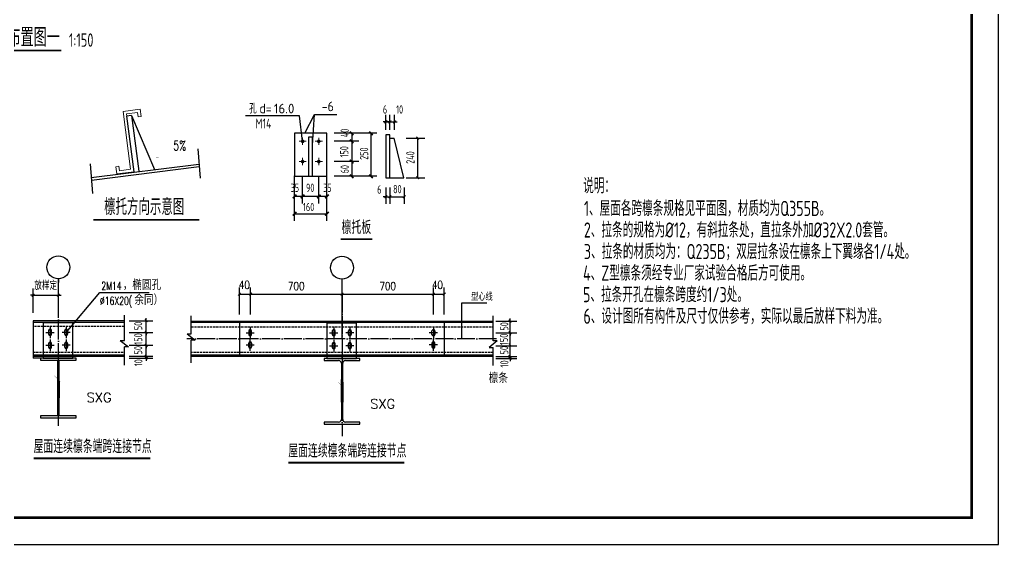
# Model space of a CAD drawing. Extents: x 712773 to 1022356, y -298958 to 209542.
# Drawn here: x 784231 to 838923, y -235958 to -206609 of the extents above; entities that cross this region are included whole.
import ezdxf
from ezdxf.enums import TextEntityAlignment as Align

# ---------------------------------------------------------------- set-up
doc = ezdxf.new("R2010")
doc.units = 0
doc.header["$LTSCALE"] = 500
doc.header["$MEASUREMENT"] = 0
doc.linetypes.add('DASH', pattern=[0.35, 0.25, -0.1])
doc.linetypes.add('DOTE', pattern=[2.42, 2, -0.2, 0.02, -0.2])
doc.layers.get('0').update_dxf_attribs({"linetype": 'CONTINUOUS'})
doc.layers.add('10', color=7, linetype='CONTINUOUS', lineweight=18)
doc.layers.add('螺栓孔标注', color=9, linetype='CONTINUOUS', lineweight=18)
for name, color, linetype in [('1000', 2, 'CONTINUOUS'), ('11', 3, 'CONTINUOUS'), ('12', 2, 'CONTINUOUS'), ('AXIS', 3, 'CONTINUOUS'), ('DIM_LEAD', 3, 'CONTINUOUS'), ('DIM_SYMB', 3, 'CONTINUOUS'), ('DOTE', 1, 'DOTE'), ('PUB_DIM', 3, 'CONTINUOUS'), ('PUB_TEXT', 7, 'CONTINUOUS'), ('T-TK', 157, 'CONTINUOUS'), ('条基', 3, 'CONTINUOUS'), ('照明平面标注层', 111, 'CONTINUOUS'), ('红线', 1, 'CONTINUOUS')]:
    doc.layers.add(name, color=color, linetype=linetype)
doc.styles.add('_TCH_DIM', font='SIMPLEX', dxfattribs={"bigfont": 'GBCBIG'})
doc.styles.add('DIM_FONT', font='SIMPLEX.shx', dxfattribs={"width": 0.8})
doc.styles.add('TSSD_Dimension', font='Tssdeng.shx', dxfattribs={"width": 0.7, "bigfont": 'hztxt.shx'})
doc.styles.add('TSSD_Rein', font='tssdeng.shx', dxfattribs={"width": 0.7, "bigfont": 'hztxt.shx'})

# ---------------------------------------------------------------- blocks, each defined once
blk = doc.blocks.new('A1E图框')
at = {"layer": 'T-TK'}
for p, q in [((118900, -84100), (118900, -24700)), ((34800, -84100), (118900, -84100))]:
    blk.add_line(p, q, dxfattribs=at)
at = {"layer": 'T-TK', "const_width": 100}
blk.add_lwpolyline([(37300, -83100), (117900, -83100), (117900, -25700), (37300, -25700)], close=True, dxfattribs=at)
blk = doc.blocks.new('_ArchTick')
at = {"color": 0, "linetype": 'ByBlock', "const_width": 0.4}
blk.add_lwpolyline([(-0.5, -0.5), (0.5, 0.5)], dxfattribs=at)

msp = doc.modelspace()

# ---------------------------------------------------------------- linework, layer by layer
at = {"color": 3}
for p, q in [((786398, -221102.1), (786398, -221303.5)), ((786398, -223054), (786398, -221200)), ((802246.5, -222389.9, 39576), (802246.5, -221120, -511.2)), ((790084.9, -223447.1), (784986.8, -223447.1)), ((784986.8, -223530), (790084.9, -223530)), ((785554.1, -223564.2), (785554.1, -225535)), ((787212, -223564.2), (785554.1, -223564.2)), ((787212, -225535), (787212, -223564.2)), ((790084.9, -224559.7), (790084.9, -223144.7)), ((793821.4, -224176, 40087.2), (793821.4, -223167.8, 40087.2)), ((793821.4, -223467.8, 40087.2), (810698.5, -223467.8, 40087.2)), ((810698.5, -223550.7, 40087.2), (793821.4, -223550.7, 40087.2)), ((796510.8, -223467.8, 40087.2), (796510.8, -225455.9, 40087.2)), ((801404.9, -223584.9, 40087.2), (801404.9, -225555.6, 40087.2)), ((803062.8, -223584.9, 40087.2), (801404.9, -223584.9, 40087.2)), ((803062.8, -225555.6, 40087.2), (803062.8, -223584.9, 40087.2)), ((807956.9, -223550.7, -83682), (807956.9, -225455.9, 40087.2)), ((810698.5, -224580.3, 40087.2), (810698.5, -223167.8, 40087.2)), ((785705.8, -224100.9), (786160.3, -224100.9)), ((785855, -224002.5), (785855, -224199.3)), ((785933.1, -223775.2), (785933.1, -224426.5)), ((786011.1, -224199.3), (786011.1, -224002.5)), ((787060.3, -224100.9), (786605.8, -224100.9)), ((786755, -224199.3), (786755, -224002.5)), ((786833.1, -223775.2), (786833.1, -224426.5)), ((786911.1, -224002.5), (786911.1, -224199.3)), ((793595, -224176, 40087.2), (794050.2, -224533.5, 40087.2)), ((793595, -224176, 40087.2), (793821.4, -224176, 40087.2)), ((796890.1, -224121.6, 40087.2), (797344.6, -224121.6, 40087.2)), ((797039.3, -224023.2, 40087.2), (797039.3, -224220, 40087.2)), ((797117.4, -223795.9, 40087.2), (797117.4, -224447.2, 40087.2)), ((797195.4, -224220, 40087.2), (797195.4, -224023.2, 40087.2)), ((801556.6, -224121.6, 40087.2), (802011.1, -224121.6, 40087.2)), ((801705.8, -224023.2, 40087.2), (801705.8, -224220, 40087.2)), ((801783.8, -223795.9, 40087.2), (801783.8, -224447.2, 40087.2)), ((801861.9, -224220, 40087.2), (801861.9, -224023.2, 40087.2)), ((802911.1, -224121.6, 40087.2), (802456.6, -224121.6, 40087.2)), ((802605.8, -224220, 40087.2), (802605.8, -224023.2, 40087.2)), ((802683.9, -223795.9, 40087.2), (802683.9, -224447.2, 40087.2)), ((802761.9, -224023.2, 40087.2), (802761.9, -224220, 40087.2)), ((807577.6, -224121.6, 40087.2), (807123.1, -224121.6, 40087.2)), ((807272.3, -224220, 40087.2), (807272.3, -224023.2, 40087.2)), ((807350.3, -223795.9, 40087.2), (807350.3, -224447.2, 40087.2)), ((807428.4, -224023.2, 40087.2), (807428.4, -224220, 40087.2)), ((785855, -224726.1), (785855, -224922.9)), ((785933.1, -224498.8), (785933.1, -225150.1)), ((786011.1, -224922.9), (786011.1, -224726.1)), ((786755, -224922.9), (786755, -224726.1)), ((786833.1, -224498.8), (786833.1, -225150.1)), ((786911.1, -224726.1), (786911.1, -224922.9)), ((789858.6, -224559.7), (790313.7, -224917.1)), ((789858.6, -224559.7), (790084.9, -224559.7)), ((794050.2, -224533.5, 40087.2), (793823.9, -224533.5, 40087.2)), ((793823.9, -225794.5, 40087.2), (793823.9, -224533.5, 40087.2)), ((797039.3, -224900.5, 40087.2), (797039.3, -224703.7, 40087.2)), ((797117.4, -225127.7, 40087.2), (797117.4, -224476.4, 40087.2)), ((797195.4, -224703.7, 40087.2), (797195.4, -224900.5, 40087.2)), ((801705.8, -224746.8, 40087.2), (801705.8, -224943.6, 40087.2)), ((801783.8, -224519.5, 40087.2), (801783.8, -225170.8, 40087.2)), ((801861.9, -224943.6, 40087.2), (801861.9, -224746.8, 40087.2)), ((802605.8, -224943.6, 40087.2), (802605.8, -224746.8, 40087.2)), ((802683.9, -224519.5, 40087.2), (802683.9, -225170.8, 40087.2)), ((802761.9, -224746.8, 40087.2), (802761.9, -224943.6, 40087.2)), ((807272.3, -224703.7, 40087.2), (807272.3, -224900.5, 40087.2)), ((807350.3, -225127.7, 40087.2), (807350.3, -224476.4, 40087.2)), ((807428.4, -224900.5, 40087.2), (807428.4, -224703.7, 40087.2)), ((810924.9, -224580.3, 40087.2), (810469.7, -224937.8, 40087.2)), ((810924.9, -224580.3, 40087.2), (810698.5, -224580.3, 40087.2)), ((785705.8, -224824.5), (786160.3, -224824.5)), ((787060.3, -224824.5), (786605.8, -224824.5)), ((790087.4, -225928.2), (790087.4, -224914.6)), ((790313.7, -224917.1), (790087.4, -224917.1)), ((796890.1, -224802.1, 40087.2), (797344.6, -224802.1, 40087.2)), ((801556.6, -224845.2, 40087.2), (802011.1, -224845.2, 40087.2)), ((802911.1, -224845.2, 40087.2), (802456.6, -224845.2, 40087.2)), ((807577.6, -224802.1, 40087.2), (807123.1, -224802.1, 40087.2)), ((810469.7, -224937.8, 40087.2), (810696, -224937.8, 40087.2)), ((810696, -225951.3, 40087.2), (810696, -224937.8, 40087.2)), ((784986.8, -225352.3), (790084.9, -225352.3)), ((784986.8, -225435.2, -123769.2), (790087.4, -225435.2)), ((787390.4, -225535), (784986.8, -225535)), ((785405.6, -225535), (785405.6, -225659.7)), ((785405.6, -225659.7), (786383.1, -225659.7)), ((785554.1, -225535), (787212, -225535)), ((786358.3, -225659.7), (786358.3, -228757.5)), ((786383.1, -225659.7), (787390.4, -225659.7)), ((786437.7, -228757.5), (786437.7, -225659.7)), ((787390.4, -225659.7), (787390.4, -225535)), ((810696, -225455.9, 40087.2), (793818.9, -225455.9, 40087.2)), ((810696, -225373, 40087.2), (793821.4, -225373, 40087.2)), ((801256.4, -225555.6, 40087.2), (801256.4, -225680.4, 40087.2)), ((803241.1, -225555.6, 40087.2), (801256.4, -225555.6, 40087.2)), ((801256.4, -225680.4, 40087.2), (802059.3, -225680.4, 40087.2)), ((801404.9, -225555.6, 40087.2), (803062.8, -225555.6, 40087.2)), ((802209, -225830.1, 40087.2), (802209, -228964.1, 40087.2)), ((802288.4, -228964.1, 40087.2), (802288.4, -225830.1, 40087.2)), ((802438.1, -225680.4, 40087.2), (803241.1, -225680.4, 40087.2)), ((803241.1, -225680.4, 40087.2), (803241.1, -225555.6, 40087.2)), ((786383.1, -228757.5), (785405.6, -228757.5)), ((785405.6, -228757.5), (785405.6, -228882.2)), ((785405.6, -228882.2), (786398, -228882.2)), ((787390.4, -228757.5), (786383.1, -228757.5)), ((786398, -228882.2), (787390.4, -228882.2)), ((787390.4, -228882.2), (787390.4, -228757.5)), ((801256.4, -229113.8, 40087.2), (801256.4, -229238.6, 40087.2)), ((802059.3, -229113.8, 40087.2), (801256.4, -229113.8, 40087.2)), ((803241.1, -229113.8, 40087.2), (802438.1, -229113.8, 40087.2)), ((803241.1, -229238.6, 40087.2), (803241.1, -229113.8, 40087.2)), ((801256.4, -229238.6, 40087.2), (802248.7, -229238.6, 40087.2)), ((802248.7, -229238.6, 40087.2), (803241.1, -229238.6, 40087.2))]:
    msp.add_line(p, q, dxfattribs=at)
at = {"color": 3, "linetype": 'DASH'}
for p, q in [((790084.9, -223766.8), (784986.8, -223766.8)), ((793821.4, -223787.5, 40087.2), (810698.5, -223787.5, 40087.2)), ((784986.8, -225198.4), (790087.4, -225198.4)), ((810696, -225219, 40087.2), (793818.9, -225219, 40087.2))]:
    msp.add_line(p, q, dxfattribs=at)
at = {"color": 1, "linetype": 'DOTE'}
msp.add_line((810887.3, -224466.4, -40087.2), (793574.8, -224466.4, -40087.2), dxfattribs=at)
at = {"color": 3}
for centre, radius, start, end in [((785933.1, -224002.5), 78.1, 0, 180), ((785933.1, -224199.3), 78.1, 180, 0), ((786833.1, -224002.5), 78.1, 0, 180), ((786833.1, -224199.3), 78.1, 180, 0), ((797117.4, -224023.2, 40087.2), 78.1, 0, 180), ((797117.4, -224220, 40087.2), 78.1, 180, 0), ((801783.8, -224023.2, 40087.2), 78.1, 0, 180), ((801783.8, -224220, 40087.2), 78.1, 180, 0), ((802683.9, -224023.2, 40087.2), 78.1, 0, 180), ((802683.9, -224220, 40087.2), 78.1, 180, 0), ((807350.3, -224023.2, 40087.2), 78.1, 0, 180), ((807350.3, -224220, 40087.2), 78.1, 180, 0), ((785933.1, -224726.1), 78.1, 0, 180), ((786833.1, -224726.1), 78.1, 0, 180), ((797117.4, -224703.7, 40087.2), 78.1, 0, 180), ((801783.8, -224746.8, 40087.2), 78.1, 0, 180), ((802683.9, -224746.8, 40087.2), 78.1, 0, 180), ((807350.3, -224703.7, 40087.2), 78.1, 0, 180), ((785933.1, -224922.9), 78.1, 180, 0), ((786833.1, -224922.9), 78.1, 180, 0), ((797117.4, -224900.5, 40087.2), 78.1, 180, 0), ((801783.8, -224943.6, 40087.2), 78.1, 180, 0), ((802683.9, -224943.6, 40087.2), 78.1, 180, 0), ((807350.3, -224900.5, 40087.2), 78.1, 180, 0), ((802059.3, -225830.1, 40087.2), 149.7, 0, 90), ((802438.1, -225830.1, 40087.2), 149.7, 90, 180), ((802059.3, -228964.1, 40087.2), 149.7, 270, 0), ((802438.1, -228964.1, 40087.2), 149.7, 180, 270)]:
    msp.add_arc(centre, radius, start, end, dxfattribs=at)
at = {"layer": '10'}
for p, q in [((790963.6, -211621.4), (790012.8, -211744.8)), ((791016.5, -212028.8), (790963.6, -211621.4)), ((791016.5, -212028.8), (790963.6, -211621.4)), ((790432.6, -214977.5), (790012.8, -211744.8)), ((790197, -211886.7), (790821.8, -211805.5)), ((790197, -211886.7), (790616.8, -215119.3)), ((790821.8, -211805.5), (790853.6, -212050)), ((790853.6, -212050), (791016.5, -212028.8)), ((800047.3, -213618.5, 20.6), (800047.3, -213217.5, 20.6)), ((800949.7, -213618.5, 20.6), (800949.7, -213217.5, 20.6)), ((799846.8, -213418, 20.6), (800247.8, -213418, 20.6)), ((800749.1, -213418, 20.6), (801150.2, -213418, 20.6)), ((800047.3, -214747.2, 20.6), (800047.3, -214346.2, 20.6)), ((800949.7, -214747.2, 20.6), (800949.7, -214346.2, 20.6)), ((789613.1, -214835.3), (789776.1, -214814.2)), ((789666, -215242.8), (789613.1, -214835.3)), ((789666, -215242.8), (789613.1, -214835.3)), ((789776.1, -214814.2), (789807.8, -215058.6)), ((799846.8, -214546.7, 20.6), (800247.8, -214546.7, 20.6)), ((800749.1, -214546.7, 20.6), (801150.2, -214546.7, 20.6)), ((790616.8, -215119.3), (789666, -215242.8)), ((789807.8, -215058.6), (790432.6, -214977.5))]:
    msp.add_line(p, q, dxfattribs=at)
at = {"layer": '10', "const_width": 100.3, "elevation": 20.6}
for points in [[(800097.4, -213418, 1), (799997.2, -213418, 1), (800097.4, -213418, 1)], [(800999.8, -213418, 1), (800899.5, -213418, 1), (800999.8, -213418, 1)], [(800097.4, -214546.7, 1), (799997.2, -214546.7, 1), (800097.4, -214546.7, 1)], [(800999.8, -214546.7, 1), (800899.5, -214546.7, 1), (800999.8, -214546.7, 1)]]:
    msp.add_lwpolyline(points, format="xyb", close=True, dxfattribs=at)
at = {"layer": '1000'}
for p, q in [((799596.1, -212966.8, 20.6), (799596.1, -215373.9, 20.6)), ((801400.8, -212966.8, 20.6), (799596.1, -212966.8, 20.6)), ((800398.2, -215373.9, 20.6), (800398.2, -213160.9, 20.6)), ((800398.2, -213160.9, 20.6), (800598.7, -213160.9, 20.6)), ((800598.7, -215373.9, 20.6), (800598.7, -213160.9, 20.6)), ((801400.8, -215373.9, 20.6), (801400.8, -212966.8, 20.6)), ((804924.8, -213047.7, 20.6), (804698.6, -213047.7, 20.6)), ((804698.6, -213047.7, 20.6), (804698.6, -215454.7, 20.6)), ((804924.8, -215454.7, 20.6), (804924.8, -213047.7, 20.6)), ((804924.8, -213234.6, 20.6), (805158.1, -213234.6, 20.6)), ((805701.2, -215454.7, 20.6), (805158.1, -213241.8, 20.6)), ((799596.1, -215373.9, 20.6), (801400.8, -215373.9, 20.6)), ((804698.6, -215454.7, 20.6), (805701.2, -215454.7, 20.6))]:
    msp.add_line(p, q, dxfattribs=at)
at = {"layer": '11'}
for p, q in [((788233.2, -215444.6), (794254.7, -214686.1)), ((788250.3, -215580.5), (794265.2, -214822.8))]:
    msp.add_line(p, q, dxfattribs=at)
at = {"layer": '12'}
for p, q in [((790481, -211969.9), (790209.4, -212005.5)), ((790209.4, -212005.5), (790616.8, -215119.3)), ((790481, -211969.9), (791772.8, -214998.7)), ((790481, -211969.9), (790888.4, -215083.8))]:
    msp.add_line(p, q, dxfattribs=at)
at = {"layer": 'AXIS'}
for p, q in [((799865.6, -211998.4, 20.6), (796857.7, -211998.4, 20.6)), ((800047.3, -213418, 20.6), (799865.6, -211998.4, 20.6)), ((800177.8, -212966.8, 20.6), (800706.3, -211915.7, 15.4)), ((800598.7, -213624.7, 20.6), (800706.3, -211915.7, 15.4)), ((800706.3, -211915.7, 15.4), (801966.5, -211915.7, 15.4)), ((804189.6, -212966.8, 20.6), (801801.9, -212966.8, 20.6)), ((802787.2, -212966.8, 20.6), (802787.2, -215373.9, 20.6)), ((803868.6, -215373.9, 20.6), (803868.6, -212966.8, 20.6)), ((803188.2, -213418, 20.6), (801801.9, -213418, 20.6)), ((803188.2, -214546.7, 20.6), (801801.9, -214546.7, 20.6)), ((799596.1, -217865.1, 20.6), (799596.1, -215351.5, 20.6)), ((800047.3, -216899.1, 20.6), (800047.3, -215351.5, 20.6)), ((800949.7, -216899.1, 20.6), (800949.7, -215351.5, 20.6)), ((801400.8, -217865.1, 20.6), (801400.8, -215351.5, 20.6)), ((804189.6, -215373.9, 20.6), (801801.9, -215373.9, 20.6)), ((801400.8, -216498.1, 20.6), (799596.1, -216498.1, 20.6)), ((799596.1, -217464, 20.6), (801400.8, -217464, 20.6))]:
    msp.add_line(p, q, dxfattribs=at)
at = {"layer": 'AXIS', "const_width": 90.2, "elevation": 20.6}
for points in [[(802686.9, -212866.5), (802887.4, -213067.1)], [(802686.9, -213317.7), (802887.4, -213518.2)], [(802686.9, -213317.7), (802887.4, -213518.2)], [(803768.4, -212866.5), (803968.9, -213067.1)], [(802686.9, -214446.4), (802887.4, -214647)], [(802686.9, -214446.4), (802887.4, -214647)], [(802686.9, -215273.6), (802887.4, -215474.1)], [(803768.4, -215273.6), (803968.9, -215474.1)], [(799495.8, -216598.3), (799696.4, -216397.8)], [(799947, -216598.3), (800147.6, -216397.8)], [(799947, -216598.3), (800147.6, -216397.8)], [(800849.4, -216598.3), (801049.9, -216397.8)], [(800849.4, -216598.3), (801049.9, -216397.8)], [(801300.6, -216598.3), (801501.1, -216397.8)], [(799495.8, -217564.3), (799696.4, -217363.8)], [(801300.6, -217564.3), (801501.1, -217363.8)]]:
    msp.add_lwpolyline(points, dxfattribs=at)
at = {"layer": 'AXIS', "color": 3}
for centre in [(786398, -220463, -40087.2), (802245, -220482.3, -511.2)]:
    msp.add_circle(centre, 637.7, dxfattribs=at)
at = {"layer": 'DIM_LEAD'}
for p, q in [((786833.1, -224100.9, 30066.1), (788714.4, -221878, 30066.1)), ((788714.4, -221878, 30066.1), (791472.6, -221878, 30066.1)), ((808942.1, -224466.4, 30066.1), (808942.1, -222441.5, 30066.1)), ((808942.1, -222441.5, 30066.1), (810342.7, -222441.5, 30066.1))]:
    msp.add_line(p, q, dxfattribs=at)
at = {"layer": 'DIM_SYMB', "const_width": 105}
msp.add_lwpolyline([(780604.4, -208339.7), (786567.1, -208339.7)], dxfattribs=at)
at = {"layer": 'DIM_SYMB'}
for points in [[(793805.8, -214060.1, 0, 0, 0), (792489.4, -214248.6, 146.1, 0, 0), (791934.8, -214348.9, 0, 0, 0)], [(810289.9, -226673.4, 0, 0, 0), (809869.5, -226673.4, 0, 0, 0), (809869.5, -225424.2, 119.7, 0, 0), (809869.5, -224975.3, 0, 0, 0)]]:
    msp.add_lwpolyline(points, format="xyseb", dxfattribs=at)
at = {"layer": 'DIM_SYMB', "const_width": 104.7}
for points, elevation in [([(802165.6, -218888.1), (803937.8, -218888.1)], -70153.3), ([(785013.9, -231142.6), (791543.5, -231142.6)], -40087.2), ([(799248.7, -231387.1), (805725.3, -231387.1)], -40087.2)]:
    msp.add_lwpolyline(points, dxfattribs=dict(at, elevation=elevation))
at = {"layer": 'DIM_SYMB'}
for points, elevation in [([(787815.7, -227747.1, 0, 0, 0), (787395.2, -227747.1, 0, 0, 0), (786705.5, -227059.2, 119.7, 0, 0), (786439.2, -226751, 0, 0, 0)], -5962.8), ([(803664.2, -228103.5, 0, 0, 0), (803243.8, -228103.5, 0, 0, 0), (802554.1, -227415.6, 119.7, 0, 0), (802287.8, -227107.4, 0, 0, 0)], 15476.7)]:
    msp.add_lwpolyline(points, format="xyseb", dxfattribs=dict(at, elevation=elevation))
at = {"layer": 'DOTE'}
for p, q in [((802246.5, -221989.6, 21439.5), (802246.5, -229908.7, 21439.5)), ((786398, -229330.9), (786398, -222811.8))]:
    msp.add_line(p, q, dxfattribs=at)
at = {"layer": 'PUB_DIM'}
for p, q in [((804698.6, -212771.8, 20.6), (804698.6, -211944.8, 20.6)), ((804924.8, -212771.8, 20.6), (804924.8, -211944.8, 20.6)), ((804924.8, -212771.8, 20.6), (804924.8, -211944.8, 20.6)), ((805183.2, -212771.8, 20.6), (805183.2, -211944.8, 20.6)), ((804698.6, -212330.5, 20.6), (804544.4, -212330.5, 20.6)), ((804698.6, -212330.5, 20.6), (804924.8, -212330.5, 20.6)), ((804924.8, -212330.5, 20.6), (804770.5, -212330.5, 20.6)), ((804924.8, -212330.5, 20.6), (805183.2, -212330.5, 20.6)), ((804924.8, -212330.5, 20.6), (805079, -212330.5, 20.6)), ((805183.2, -212330.5, 20.6), (805337.4, -212330.5, 20.6)), ((805833.4, -213234.6, 20.6), (806866.5, -213234.6, 20.6)), ((806480.9, -215454.7, 20.6), (806480.9, -213234.6, 20.6)), ((805833.4, -215454.7, 20.6), (806866.5, -215454.7, 20.6)), ((804698.6, -216000.8, 20.6), (804698.6, -216903.6, 20.6)), ((804925.5, -216000.8, 20.6), (804925.5, -216903.6, 20.6)), ((804925.5, -216000.8, 20.6), (804925.5, -216903.6, 20.6)), ((805723.5, -216000.8, 20.6), (805723.5, -216903.6, 20.6)), ((804698.6, -216517.9, 20.6), (804544.4, -216517.9, 20.6)), ((804698.6, -216517.9, 20.6), (804925.5, -216517.9, 20.6)), ((804925.5, -216517.9, 20.6), (805723.5, -216517.9, 20.6)), ((804925.5, -216517.9, 20.6), (805079.8, -216517.9, 20.6)), ((786398, -222584.5), (786398, -221085.4)), ((786398, -222584.5), (786398, -221085.4)), ((802246.5, -224476.4, 39576), (802246.5, -221120, -511.2)), ((802246.5, -224476.4, 39576), (802246.5, -221120, -511.2)), ((802246.5, -221989.6, 39576), (802246.5, -221120, -511.2)), ((784986.8, -222020.1), (784837.2, -222020.1)), ((784986.8, -222998.2), (784986.8, -221646)), ((784986.8, -222020.1), (786398, -222020.1)), ((786398, -222998.2), (786398, -221646)), ((786398, -222020.1), (786547.6, -222020.1)), ((796510.8, -223101.8), (796510.8, -221586.7)), ((796510.8, -221960.8), (797132.3, -221960.8)), ((797132.3, -223101.8), (797132.3, -221586.7)), ((797132.3, -223101.8), (797132.3, -221586.7)), ((797132.3, -221960.8), (802246.5, -221960.8)), ((802246.5, -223101.8), (802246.5, -221586.7)), ((802246.5, -223101.8), (802246.5, -221586.7)), ((802246.5, -221960.8), (807350.3, -221960.8)), ((807350.3, -223101.8), (807350.3, -221586.7)), ((807350.3, -223101.8), (807350.3, -221586.7)), ((807350.3, -221960.8), (807956.9, -221960.8)), ((807956.9, -223101.8), (807956.9, -221586.7)), ((790346.4, -223447.1), (791683.3, -223447.1)), ((791309.3, -223447.1), (791309.3, -223297.5)), ((791309.3, -224100.9), (791309.3, -223447.1)), ((810844.2, -223467.8), (812008.9, -223467.8)), ((811634.8, -223467.8), (811634.8, -223318.1)), ((811634.8, -224121.6), (811634.8, -223467.8)), ((790346.4, -224100.9), (791683.3, -224100.9)), ((790346.4, -224100.9), (791683.3, -224100.9)), ((791309.3, -224100.9), (791309.3, -223951.3)), ((791309.3, -224824.5), (791309.3, -224100.9)), ((791309.3, -224100.9), (791309.3, -224250.5)), ((810844.2, -224121.6), (812008.9, -224121.6)), ((810844.2, -224121.6), (812008.9, -224121.6)), ((811634.8, -224802.1), (811634.8, -224121.6)), ((811634.8, -224121.6), (811634.8, -224271.2)), ((791309.3, -224824.5), (791309.3, -224674.9)), ((811634.8, -224802.1), (811634.8, -224652.5)), ((790346.4, -224824.5), (791683.3, -224824.5)), ((790346.4, -224824.5), (791683.3, -224824.5)), ((791309.3, -225435.2), (791309.3, -224824.5)), ((791309.3, -224824.5), (791309.3, -224974.1)), ((791309.3, -225435.2), (791309.3, -225285.6)), ((810844.2, -224845.2), (812008.9, -224845.2)), ((810844.2, -224845.2), (812008.9, -224845.2)), ((811634.8, -225455.9), (811634.8, -224802.1)), ((811634.8, -225455.9), (811634.8, -225306.3)), ((790346.4, -225435.2), (791683.3, -225435.2)), ((790346.4, -225435.2), (791683.3, -225435.2)), ((790346.4, -225535), (791683.3, -225535)), ((791309.3, -225535), (791309.3, -225435.2)), ((791309.3, -225435.2), (791309.3, -225584.8)), ((791309.3, -225535), (791309.3, -225684.6)), ((810844.2, -225455.9), (812008.9, -225455.9)), ((810844.2, -225455.9), (812008.9, -225455.9)), ((810844.2, -225555.6), (812008.9, -225555.6)), ((811634.8, -225555.6), (811634.8, -225455.9)), ((811634.8, -225455.9), (811634.8, -225605.5)), ((811634.8, -225555.6), (811634.8, -225705.3)), ((786437.7, -226856), (786437.7, -227752.9)), ((802204.6, -226741.1), (802204.6, -227994.1)), ((802288.4, -226889), (802288.4, -227994.1))]:
    msp.add_line(p, q, dxfattribs=at)
at = {"layer": 'PUB_DIM', "const_width": 102.7}
msp.add_lwpolyline([(788358.5, -217808.9), (794274.3, -217808.9)], dxfattribs=at)
at = {"layer": '条基', "color": 0}
for p, q in [((794189.8, -213835.3, -1369.7), (794315.6, -215484.3, -1369.7)), ((788175.2, -214683.7, -1369.7), (788300.9, -216332.8, -1369.7))]:
    msp.add_line(p, q, dxfattribs=at)
at = {"layer": '红线', "color": 3, "linetype": 'ByBlock'}
msp.add_line((784986.8, -223447.1, -123769.2), (784986.8, -225535, -123769.2), dxfattribs=at)
at = {"layer": '螺栓孔标注', "const_width": 20.1, "elevation": 20.6}
msp.add_lwpolyline([(800057.3, -213418, 1), (800037.3, -213418, 1), (800057.3, -213418, 1)], format="xyb", close=True, dxfattribs=at)

# ---------------------------------------------------------------- block references
at = {"layer": 'PUB_DIM'}
for p, xscale, yscale, zscale in [((804698.6, -212330.5, 20.6), 154.2511008245647, 154.2511008245647, 154.2511008245647), ((804924.8, -212330.5, 20.6), 154.2511008245647, 154.2511008245647, 154.2511008245647), ((804698.6, -216517.9, 20.6), 154.2511008245647, 154.2511008245647, 154.2511008245647), ((805723.5, -216517.9, 20.6), 154.2511008245647, 154.2511008245647, 154.2511008245647), ((784986.8, -222020.1), 149.6197631624062, 149.6197631624062, 149.6197631624062), ((797132.3, -221960.8), 149.6197631624062, 149.6197631624062, 149.6197631624062), ((802246.5, -221960.8), 149.6197631624062, 149.6197631624062, 149.6197631624062), ((807350.3, -221960.8), 149.6197631624062, 149.6197631624062, 149.6197631624062), ((807956.9, -221960.8), 149.6197631624062, 149.6197631624062, 149.6197631624062)]:
    msp.add_blockref('_ArchTick', p, dxfattribs=dict(at, xscale=xscale, yscale=yscale, zscale=zscale))
for p, xscale, yscale, zscale, rotation in [((804924.8, -212330.5, 20.6), 154.2511008245647, 154.2511008245647, 154.2511008245647, 180), ((805183.2, -212330.5, 20.6), 154.2511008245647, 154.2511008245647, 154.2511008245647, 180), ((806480.9, -213234.6, 20.6), 154.2511008245647, 154.2511008245647, 154.2511008245647, 90), ((806480.9, -215454.7, 20.6), 154.2511008245647, 154.2511008245647, 154.2511008245647, 270), ((804925.5, -216517.9, 20.6), 154.2511008245647, 154.2511008245647, 154.2511008245647, 180), ((804925.5, -216517.9, 20.6), 154.2511008245647, 154.2511008245647, 154.2511008245647, 180), ((786398, -222020.1), 149.6197631624062, 149.6197631624062, 149.6197631624062, 180), ((796510.8, -221960.8), 149.6197631624062, 149.6197631624062, 149.6197631624062, 180), ((797132.3, -221960.8), 149.6197631624062, 149.6197631624062, 149.6197631624062, 180), ((802246.5, -221960.8), 149.6197631624062, 149.6197631624062, 149.6197631624062, 180), ((807350.3, -221960.8), 149.6197631624062, 149.6197631624062, 149.6197631624062, 180), ((791309.3, -223447.1), 149.6197631624062, 149.6197631624062, 149.6197631624062, 270), ((811634.8, -223467.8), 149.6197631624062, 149.6197631624062, 149.6197631624062, 270), ((791309.3, -224100.9), 149.6197631624062, 149.6197631624062, 149.6197631624062, 270), ((791309.3, -224100.9), 149.6197631624062, 149.6197631624062, 149.6197631624062, 90), ((811634.8, -224121.6), 149.6197631624062, 149.6197631624062, 149.6197631624062, 90), ((811634.8, -224121.6), 149.6197631624062, 149.6197631624062, 149.6197631624062, 90), ((791309.3, -224824.5), 149.6197631624062, 149.6197631624062, 149.6197631624062, 270), ((791309.3, -224824.5), 149.6197631624062, 149.6197631624062, 149.6197631624062, 90), ((811634.8, -224802.1), 149.6197631624062, 149.6197631624062, 149.6197631624062, 270), ((811634.8, -224802.1), 149.6197631624062, 149.6197631624062, 149.6197631624062, 270), ((791309.3, -225435.2), 149.6197631624062, 149.6197631624062, 149.6197631624062, 270), ((791309.3, -225435.2), 149.6197631624062, 149.6197631624062, 149.6197631624062, 90), ((791309.3, -225535), 149.6197631624062, 149.6197631624062, 149.6197631624062, 90), ((811634.8, -225455.9), 149.6197631624062, 149.6197631624062, 149.6197631624062, 270), ((811634.8, -225455.9), 149.6197631624062, 149.6197631624062, 149.6197631624062, 90), ((811634.8, -225555.6), 149.6197631624062, 149.6197631624062, 149.6197631624062, 90)]:
    msp.add_blockref('_ArchTick', p, dxfattribs=dict(at, xscale=xscale, yscale=yscale, zscale=zscale, rotation=rotation))
at = {"layer": '照明平面标注层', "xscale": 1.5, "yscale": 1.5, "zscale": 1.5}
msp.add_blockref('A1E图框', (660573, -109807.5), dxfattribs=at)

# ---------------------------------------------------------------- texts
at = {"style": 'TSSD_Rein'}
for s, height, width, p, p2 in [('孔', 539.9, 0.853968, (797057, -211862, 20.6), (797478.1, -211862, 20.6)), ('d=', 539.88, 0.887412, (797633.9, -211849.6, 20.6), (798315.7, -211849.6, 20.6)), ('16.0 ', 539.88, 0.859937, (798433.9, -211855.9, 20.6), (799917.8, -211855.9, 20.6)), ('-6', 539.88, 0.841907, (801112.2, -211735.2, 15.4), (801794, -211735.2, 15.4)), ('M14', 539.88, 0.730214, (797409.1, -212691.7, 20.6), (798303.7, -212691.7, 20.6))]:
    msp.add_text(s, height=height, dxfattribs=dict(at, width=width)).set_placement(p, p2, align=Align.FIT)
at = {"layer": 'DIM_SYMB', "color": 7, "style": '_TCH_DIM'}
for s, p in [('檩条', (810447, -226935.2)), ('SXG', (787972.8, -228009, -5962.8)), ('SXG', (803821.3, -228365.3, 15476.7))]:
    msp.add_text(s, height=534.81, dxfattribs=at).set_placement(p)
at = {"layer": 'PUB_DIM', "color": 7, "style": 'TSSD_Rein', "width": 0.7}
for s, p in [('50', (791084.8, -223979.4)), ('50', (811536.5, -224000.1)), ('150', (791084.8, -224789)), ('150', (811517.8, -224812.3)), ('50', (791084.8, -225335.3)), ('50', (811536.5, -225334.4))]:
    msp.add_text(s, height=448.86, rotation=90, dxfattribs=at).set_placement(p)
at = {"layer": 'PUB_DIM', "color": 7, "attachment_point": 5}
for s, insert, char_height, style in [('\\A1;6', (804652.2, -211636.3, 20.6), 462.75, 'TSSD_Rein'), ('\\A1;10', (805465.6, -211636.3, 20.6), 462.75, 'TSSD_Rein'), ('\\A1;6', (804331.8, -216113.4, 20.6), 462.75, 'TSSD_Rein'), ('\\A1;80', (805339.8, -216089.9, 20.6), 462.75, 'TSSD_Rein'), ('\\A1;放样定', (785692.4, -221501.4), 448.86, 'TSSD_Rein'), ('\\A1;40', (796788.2, -221444.6), 448.86, 'DIM_FONT'), ('\\A1;700', (799689.4, -221511.9), 448.86, 'DIM_FONT'), ('\\A1;700', (804798.4, -221511.9), 448.86, 'DIM_FONT'), ('\\A1;40', (807575.6, -221444.6), 448.86, 'DIM_FONT')]:
    msp.add_mtext(s, dxfattribs=dict(at, insert=insert, char_height=char_height, style=style))
at = {"layer": 'PUB_DIM', "color": 7, "attachment_point": 5, "rotation": 90, "style": 'TSSD_Rein'}
for s, insert, char_height in [('240', (806065.7, -214324, 20.6), 462.75), ('\\A1;10', (790871.3, -225798.2), 448.86), ('\\A1;10', (811318.6, -225862.9), 448.86)]:
    msp.add_mtext(s, dxfattribs=dict(at, insert=insert, char_height=char_height))
at = {"layer": 'PUB_TEXT'}
for s, height, style, width, p in [('屋面檩条布置图一', 1050, 'TSSD_Rein', 0.7, (780604.4, -208129.7)), ('1:150', 750, 'TSSD_Rein', 0.7, (786987.1, -208129.7)), ('5%', 543.3, '_TCH_DIM', 0.705882, (792818.2, -213926.9)), ('35', 462.75, 'TSSD_Rein', 0.7, (799375.2, -216246.8, 20.6)), ('90', 462.75, 'TSSD_Rein', 0.7, (800234.8, -216246.8, 20.6)), ('35', 462.75, 'TSSD_Rein', 0.7, (801192.4, -216246.8, 20.6)), ('160', 462.75, 'TSSD_Rein', 0.7, (800065.2, -217323.7, 20.6)), ('檩托板', 748.1, 'TSSD_Rein', 0.7, (802224.8, -218596.6, -110280.6)), ('2M14', 445.12, '_TCH_DIM', 0.705882, (788801.4, -221720.9, -40087.2)), ('%%C16X20(', 445.12, '_TCH_DIM', 0.705882, (788717, -222558.8, -40087.2)), ('屋面连续檩条端跨连接节点', 748.099, 'TSSD_Rein', 0.7, (785013.9, -230851)), ('屋面连续檩条端跨连接节点', 748.099, 'TSSD_Rein', 0.7, (799248.7, -231095.6))]:
    msp.add_text(s, height=height, dxfattribs=dict(at, style=style, width=width)).set_placement(p)
at = {"layer": 'PUB_TEXT', "style": 'TSSD_Rein', "width": 0.7}
for s, p in [('40', (802628.9, -213183.6, 20.6)), ('150', (802601.6, -214318.5, 20.6)), ('250', (803710.4, -214450.1, 20.6)), ('60', (802628.9, -215208.1, 20.6))]:
    msp.add_text(s, height=462.75, rotation=90, dxfattribs=at).set_placement(p)
at = {"layer": 'PUB_TEXT', "color": 1, "style": 'TSSD_Dimension', "width": 0.7}
for s, height, p in [('说明：', 847.93, (815719.7, -216329.1, 5962.8)), ('1、屋面各跨檩条规格见平面图，材质均为Q355B。', 847.935, (815764.8, -217593.6, 5962.8))]:
    msp.add_text(s, height=height, dxfattribs=at).set_placement(p)
at = {"layer": 'PUB_TEXT', "color": 7, "width": 0.7}
for s, height, style, p in [('檩托方向示意图', 913.12, 'TSSD_Rein', (788957.1, -217538.1)), ('2、拉条的规格为%%C12，有斜拉条处，直拉条外加%%C32X2.0套管。', 847.935, 'TSSD_Dimension', (815762.2, -218798.8, 5962.8)), ('3、拉条的材质均为：Q235B；双层拉条设在檩条上下翼缘各1/4处。', 847.935, 'TSSD_Dimension', (815762.2, -220003.9, 5962.8)), ('4、Z型檩条须经专业厂家试验合格后方可使用。', 847.935, 'TSSD_Dimension', (815714.6, -221209, 5962.8)), ('5、拉条开孔在檩条跨度约1/3处。', 847.935, 'TSSD_Dimension', (815713.3, -222414.1, 5962.8)), ('6、设计图所有构件及尺寸仅供参考，实际以最后放样下料为准。', 847.935, 'TSSD_Dimension', (815737.9, -223619.2, 5962.8))]:
    msp.add_text(s, height=height, dxfattribs=dict(at, style=style)).set_placement(p)
at = {"layer": 'PUB_TEXT', "style": '_TCH_DIM'}
for s, height, p in [('，椭圆孔', 534.81, (789998.4, -221720.9, -40087.2)), ('余同）', 534.81, (790647.1, -222558.8, -40087.2)), ('型心线', 402.12, (809462.2, -222323.3, 30066.1))]:
    msp.add_text(s, height=height, dxfattribs=at).set_placement(p)

doc.saveas('drawing.dxf')
